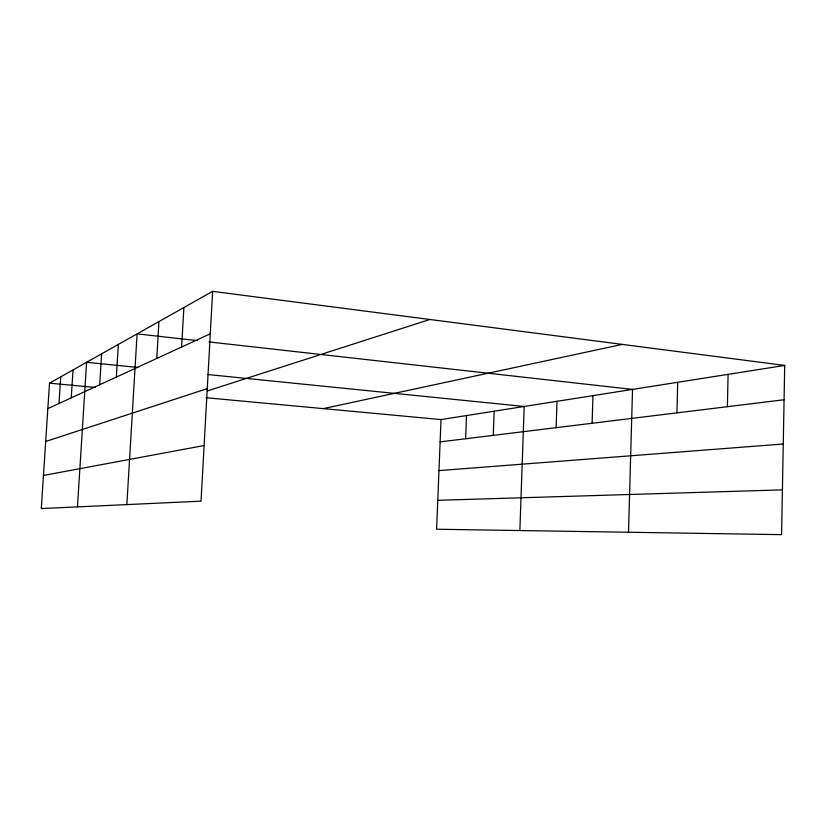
<?xml version="1.0" encoding="UTF-8"?>
<svg xmlns="http://www.w3.org/2000/svg" width="826" height="826" viewBox="0 0 826 826"><rect width="100%" height="100%" fill="white"/><g stroke="black" fill="none" stroke-linecap="round" stroke-linejoin="round"><path stroke-width="1.24" d="M784.7 365.433L781.592 534.649L436.603 529.239L441.022 419.577L784.7 365.433L212.633 291.351L49.508 383.171L41.3 508.558L201.028 501.165L212.633 291.351M727.386 406.681L728.098 374.343M676.928 412.866L677.702 382.283M628.514 532.254L632.53 389.407L208.833 341.912M592.108 423.253L592.954 395.633M556.135 427.661L557.003 401.302M519.864 530.55L524.2 406.464L208.1 374.56M493.256 435.364L494.154 411.203M465.616 438.751L466.514 415.561M181.627 347.003L183.888 307.53M156.775 358.453L158.943 321.572M116.352 377.079L118.345 344.421M126.843 504.603L137.095 333.869L197.3 340.611M99.688 384.761L101.619 353.838M58.997 403.511L60.721 376.852M71.242 397.864L73.029 369.924M77.458 506.885L86.596 362.294L137.849 367.467M47.846 408.643L210.289 333.797M45.688 441.476L207.254 388.633M207.594 390.863L429.819 319.476M323.255 408.622L622.308 344.401M43.468 475.446L204.105 445.534M440.124 441.879L784.07 399.743M438.967 470.603L783.255 444.006M437.77 500.308L782.418 489.87M49.508 383.171L95.135 387.415M206.035 397.719L441.022 419.577"/></g></svg>
